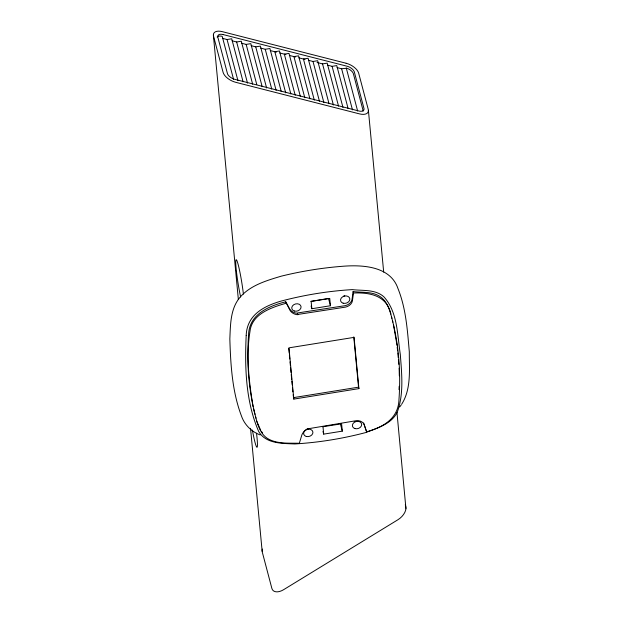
<?xml version="1.0" encoding="UTF-8"?>
<svg xmlns="http://www.w3.org/2000/svg" width="623" height="623" viewBox="0 0 623 623"><rect width="100%" height="100%" fill="white"/><g stroke="black" fill="none" stroke-linecap="round" stroke-linejoin="round"><path stroke-width="0.93" d="M405.962 508.789L396.976 412.582M399.016 389.64L399.187 386.291M391.906 318.298C389.889 310.425 387.358 301.548 380.271 296.712C372.344 291.245 362.134 292.748 353.109 291.572L352.011 299.577A8.449 6.534 -14.8 0 1 345.407 305.628L296.213 313.182A12.187 9.431 -14.8 0 1 289.788 309.195L285.708 301.805C268.116 306.189 248.803 314.545 248.522 335.493C246.638 361.87 248.546 388.659 254.994 414.318M353.109 291.572L353.49 293.02L352.392 301.026A8.449 6.534 -14.8 0 1 345.788 307.069L296.595 314.631A12.187 9.431 -14.8 0 1 290.17 310.643L285.708 301.805M401.695 404.202C411.492 388.807 409.194 369.229 409.311 351.824C407.434 330.509 406.056 308.58 397.972 288.542C390.45 266.138 362.531 264.72 342.907 266.255A296.33 229.311 -14.8 0 0 281.222 276.176C266.675 280.537 250.664 285.17 240.283 296.992C230.269 308.393 230.494 324.692 229.84 338.912C230.635 364.876 232.177 391.602 241.498 416.086C244.473 424.808 251.575 431.762 260.18 434.932M399.686 406.967L401.212 404.942M255.586 416.725C257.603 424.598 260.141 433.468 267.22 438.304C276.682 444.199 288.675 442.992 299.328 443.265L301.906 434.799A12.187 9.431 -14.8 0 1 307.404 428.897L356.527 420.634A8.449 6.534 -14.8 0 1 364.058 424.411L366.612 431.825C383.223 427.129 398.424 418.617 398.977 399.522C400.838 373.154 398.977 346.357 392.498 320.705M286.089 303.253C271.612 307.419 251.723 313.797 249.948 331.685C245.929 356.465 249.075 381.915 253.047 406.523M222.52 38.369L227.076 39.529L231.725 38.782L243.087 81.769M232.052 40.799L236.647 41.975L241.296 41.227L252.658 84.214M241.607 43.244L246.171 44.404L250.82 43.657L262.174 86.644M251.147 45.674L255.742 46.85L260.391 46.102L271.745 89.089M260.702 48.111L265.258 49.279L269.907 48.524L281.269 91.519M308.416 60.291L313.011 61.459L317.668 60.711L329.022 103.698M317.06 62.495L322.535 63.889L327.184 63.141L338.538 106.128M327.511 65.158L332.106 66.334L336.755 65.586L348.117 108.573M337.066 67.603L341.622 68.764L346.785 68.187A7.079 3.637 28.1 0 1 353.257 73.319L363.116 110.621A7.079 3.637 28.1 0 1 363.1 111.135M310.854 301.345L328.531 298.503L330.439 305.737L311.835 308.735L311.118 306.018M293.425 397.645L358.536 387.171L358.918 388.62L293.807 399.094L293.145 394.748M322.714 426.747L341.606 423.819L342.3 431.139L323.695 434.13L322.979 431.42M353.49 293.02C370.155 292.327 386.79 295.582 390.901 314.101M270.234 50.549L276.402 52.122M279.789 52.986L285.918 54.551M289.329 55.416L295.489 56.989M298.884 57.853L305.013 59.419M261.676 431.77L262.587 433.117M260.764 430.415L256.598 420.922M363.668 422.962L366.612 431.825M346.271 68.016L357.633 111.003M341.622 68.764L352.486 109.882M332.106 66.334L342.969 107.452M322.535 63.889L333.398 105.007M313.011 61.459L323.874 102.577M319.451 101.261L308.089 58.274L303.44 59.021L314.304 100.139M309.927 98.831L298.573 55.844L293.924 56.592L304.787 97.71M300.356 96.386L289.002 53.399L284.353 54.146L295.216 95.264M405.293 504.677L405.947 507.527M290.84 93.956L279.478 50.969L274.829 51.717L285.692 92.835M265.258 49.279L276.121 90.397M255.742 46.85L266.605 87.968M246.171 44.404L256.785 84.588M340.384 423.905L342.3 431.139M236.647 41.975L247.51 83.093M227.076 39.529L237.939 80.647M297.428 313.385L297.81 314.833M233.563 79.339L222.209 36.352L221.251 36.15A7.079 3.637 28.1 0 0 217.123 37.084M391.524 316.85L392.879 322.146M393.487 324.7L397.015 345.274M255.967 418.165L253.623 408.875M397.209 347.182L397.599 350.998M397.793 352.906L398.237 357.68M368.395 110.294L383.69 272.095M358.918 388.62L354.074 337.37L288.963 347.844L293.807 399.094M353.778 336.895L358.536 387.171M330.439 305.737L329.746 298.417L311.15 301.415L311.835 308.735M323.002 426.81L323.695 434.13M288.761 348.335L289.22 353.171M289.399 355.102L289.765 358.973M290.038 361.87L290.404 365.74M290.591 367.671L291.042 372.507M291.229 374.439L291.689 379.275M291.868 381.206L292.234 385.076M292.506 387.973L292.872 391.844M213.378 35.238L238.36 299.554M250.539 428.328L262.158 551.285M398.401 359.596L398.813 364.369M399.148 368.193L399.32 375.778M355.468 421.483A4.727 3.66 -14.8 0 1 354.253 421.545M307.894 429.006A4.727 3.66 -14.8 0 1 306.703 429.325M344.799 295.761A4.727 3.66 -14.8 0 1 343.608 296.081M262.345 549.058A11.814 6.978 -41.4 0 0 262.33 552.282L271.885 588.462A11.814 6.978 -41.4 0 0 283.605 589.693L397.887 519.769A11.814 6.978 -41.4 0 0 405.947 508.609M256.512 433.195A23.627 1.9 80.9 0 1 256.847 447.228A23.627 1.9 80.9 0 1 252.385 430.088M240.626 296.961A23.627 1.9 80.9 0 1 235.946 266.527A23.627 1.9 80.9 0 1 238.103 264.308A23.627 1.9 80.9 0 1 243.406 294.095M246.194 335.548C244.683 367.617 245.742 401.492 258.615 431.357C265.764 443.958 282.383 443.35 294.804 443.95A284.516 220.168 -14.8 0 0 365.818 432.533C377.219 427.985 391.174 424.263 397.194 412.34C404.023 393.938 401.71 373.598 400.309 354.44C397.318 335.112 397.747 311.897 383.791 296.727C375.248 289.111 362.757 290.894 352.307 289.617A284.516 220.168 -14.8 0 0 281.292 301.041C263.63 306.134 246.84 315.067 246.194 335.548M223.159 34.569L222.201 34.366A7.079 3.637 28.1 0 0 217.7 36.695L227.559 74.005A7.079 3.637 28.1 0 0 234.03 79.137L359.572 111.167A7.079 3.637 28.1 0 0 364.066 108.838L354.214 71.528A7.079 3.637 28.1 0 0 347.743 66.396L223.159 34.569M346.131 63.25L222.255 31.641A11.814 6.074 28.1 0 0 213.533 36.157L223.089 72.33A11.814 6.074 28.1 0 0 235.642 82.283L359.51 113.892A11.814 6.074 28.1 0 0 368.24 109.368L358.677 73.195A11.814 6.074 28.1 0 0 346.131 63.25M343.148 303.199A4.727 3.66 -14.8 0 0 349.83 298.908A4.727 3.66 -14.8 0 0 342.549 296.86A4.727 3.66 -14.8 0 0 343.148 303.199M355.009 428.601A4.727 3.66 -14.8 0 0 361.683 424.31A4.727 3.66 -14.8 0 0 354.409 422.262A4.727 3.66 -14.8 0 0 355.009 428.601M306.243 436.443A4.727 3.66 -14.8 0 0 312.917 432.152A4.727 3.66 -14.8 0 0 305.644 430.104A4.727 3.66 -14.8 0 0 306.243 436.443M294.383 311.041A4.727 3.66 -14.8 0 0 301.065 306.75A4.727 3.66 -14.8 0 0 293.783 304.702A4.727 3.66 -14.8 0 0 294.383 311.041"/></g></svg>
